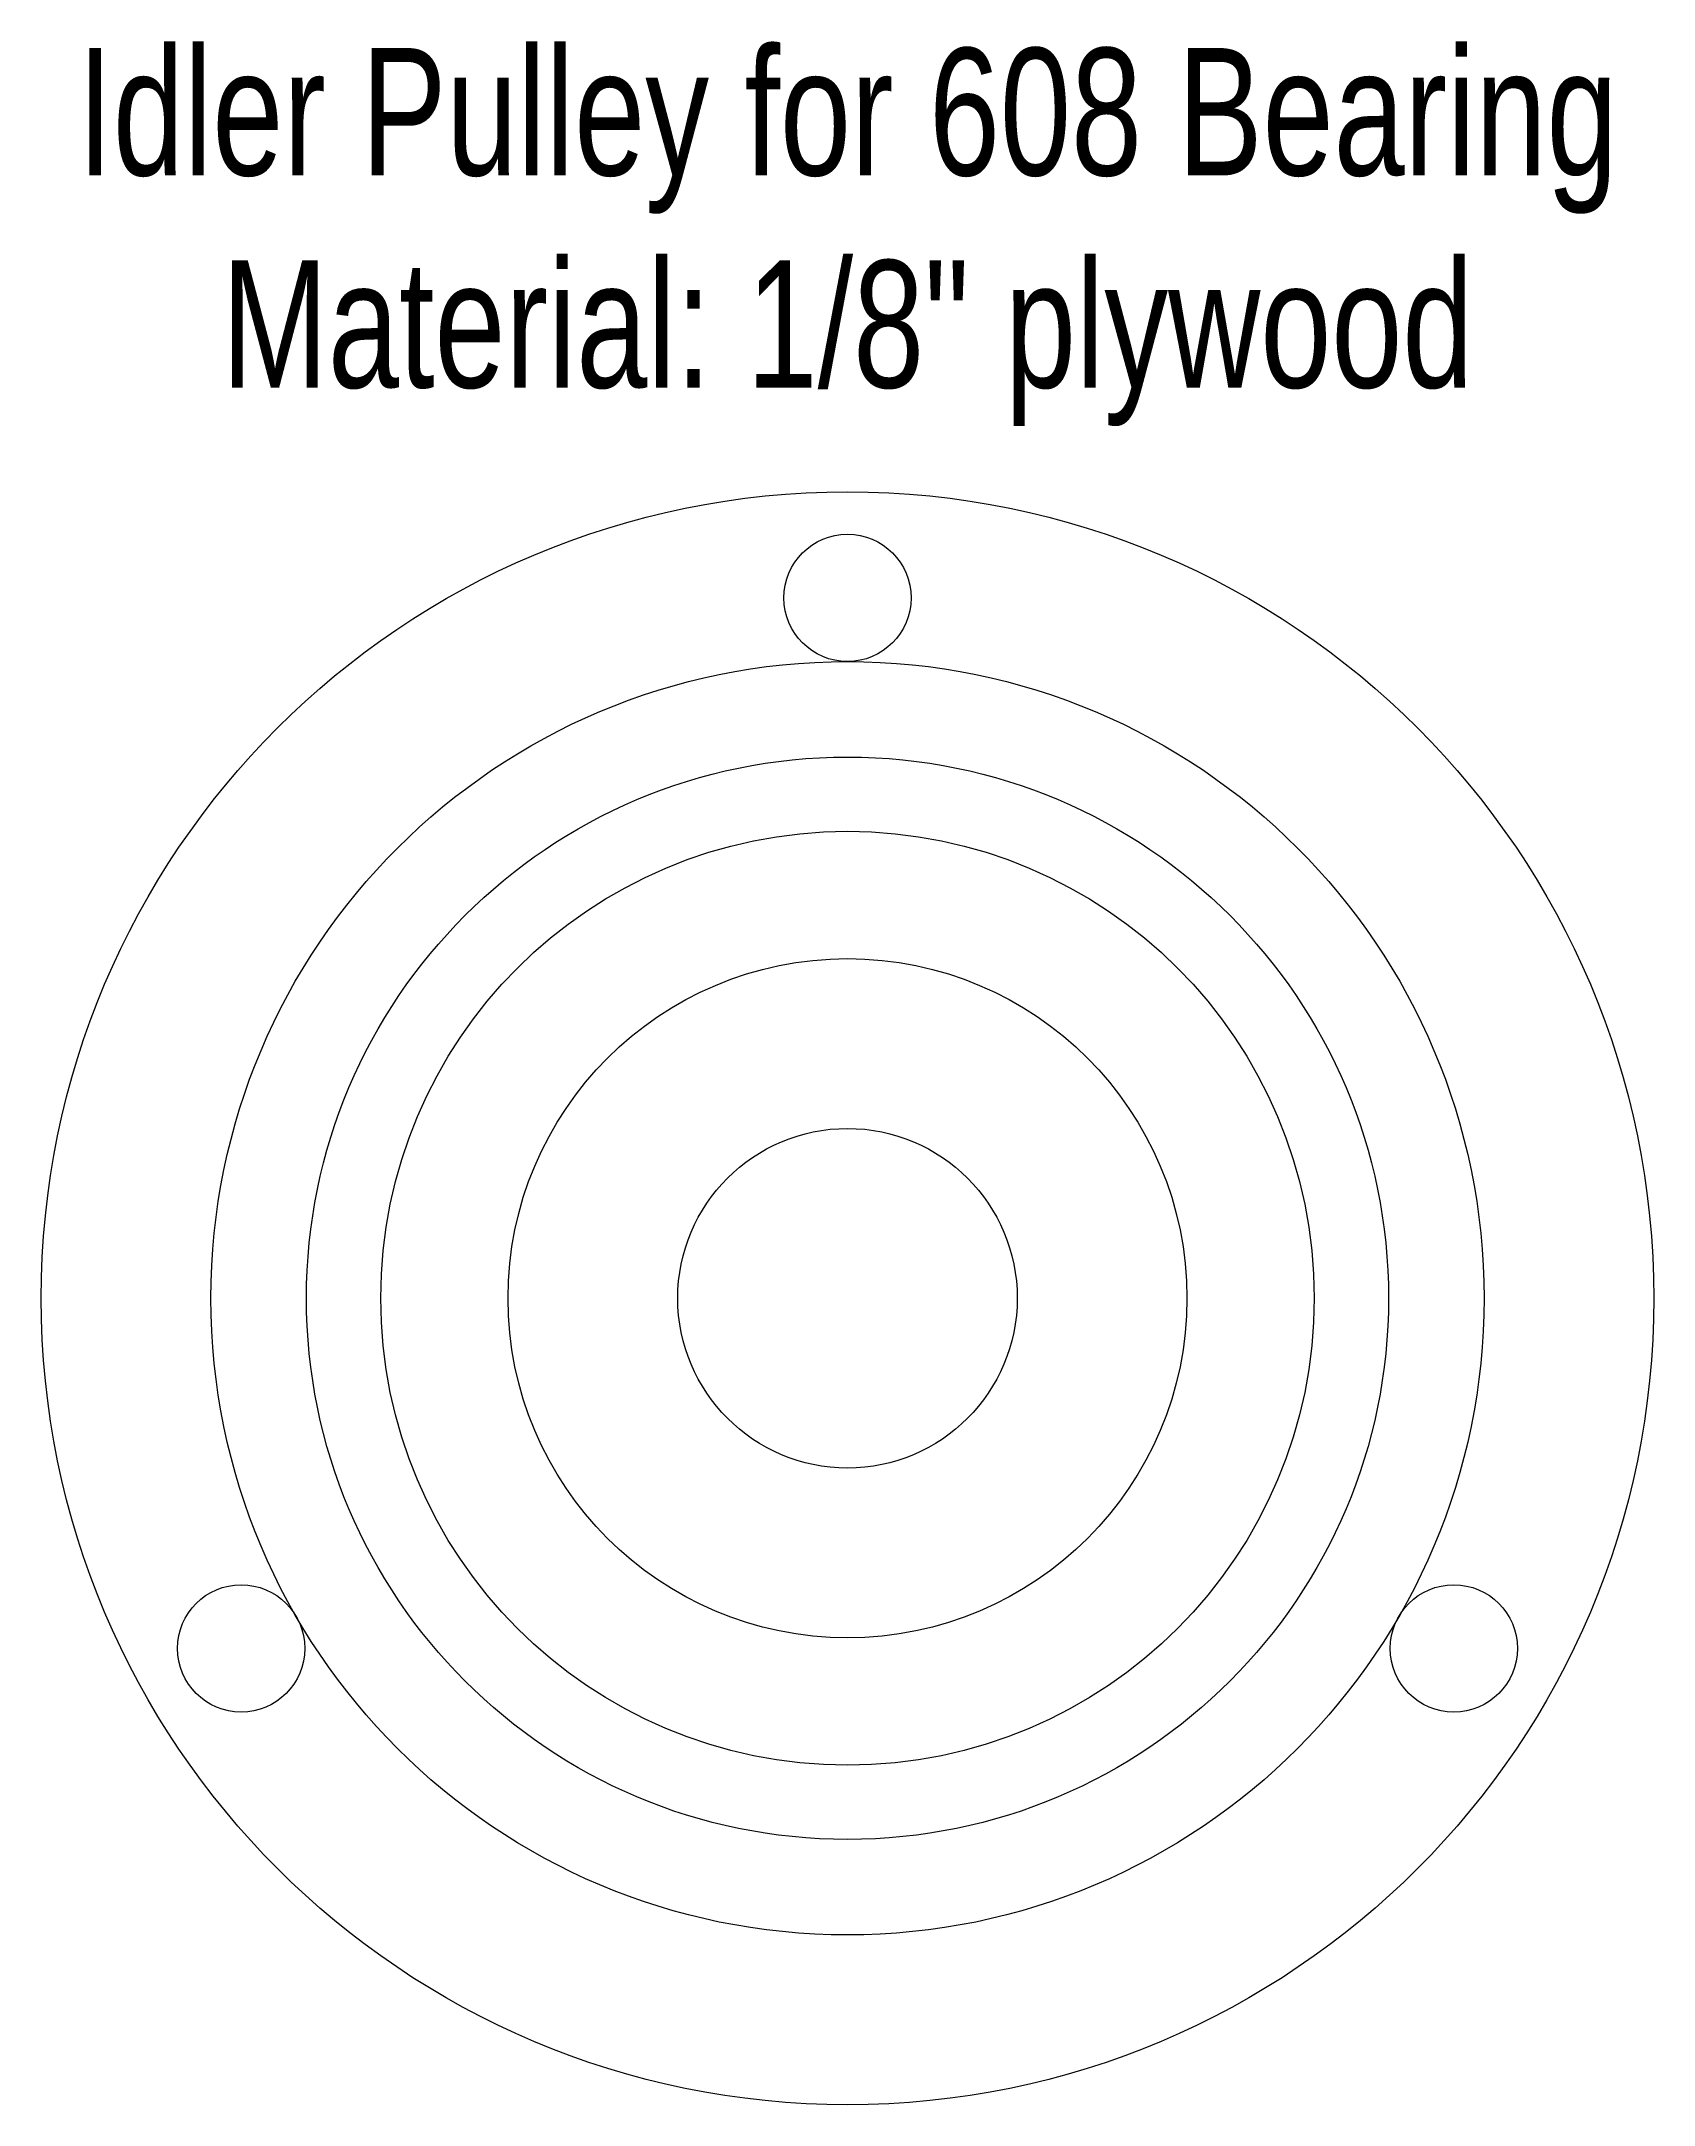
# Model space of a CAD drawing. Header units: millimetres. Extents: x -19 to 19, y -19 to 29.6.
import ezdxf

# ---------------------------------------------------------------- set-up
doc = ezdxf.new("R2010")
doc.units = ezdxf.units.MM
for name, color, linetype, lineweight, true_color in [('clamp', 7, 'CONTINUOUS', 0, 0x000000), ('Drawings', 5, 'CONTINUOUS', 0, 0x0000ff), ('inner', 7, 'CONTINUOUS', 0, 0x000000), ('outer', 7, 'CONTINUOUS', 0, 0x000000), ('outer-etch', 4, 'CONTINUOUS', 0, 0x00ffff)]:
    doc.layers.add(name, color=color, linetype=linetype, lineweight=lineweight, true_color=true_color)
doc.styles.get("Standard").update_dxf_attribs({"font": 'txt', "width": 0.75})

msp = doc.modelspace()

# ---------------------------------------------------------------- linework, layer by layer
at = {"layer": 'clamp'}
for centre, radius in [((0, 0), 19), ((0, 16.5), 1.5), ((0, 0), 4), ((-14.289, -8.25), 1.5), ((14.289, -8.25), 1.5)]:
    msp.add_circle(centre, radius, dxfattribs=at)
at = {"layer": 'Drawings'}
for radius in [11, 4]:
    msp.add_circle((0, 0), radius, dxfattribs=at)
at = {"layer": 'inner'}
for radius in [12.75, 11]:
    msp.add_circle((0, 0), radius, dxfattribs=at)
at = {"layer": 'outer'}
for radius in [15, 8]:
    msp.add_circle((0, 0), radius, dxfattribs=at)
at = {"layer": 'outer-etch'}
msp.add_circle((0, 0), 12.75, dxfattribs=at)

# ---------------------------------------------------------------- texts
at = {"layer": 'clamp', "insert": (0, 25), "char_height": 3, "width": 100, "attachment_point": 5}
msp.add_mtext('Idler\\~Pulley\\~for\\~608\\~Bearing\\PMaterial:\\~1/8"\\~plywood', dxfattribs=at)

doc.saveas('drawing.dxf')
